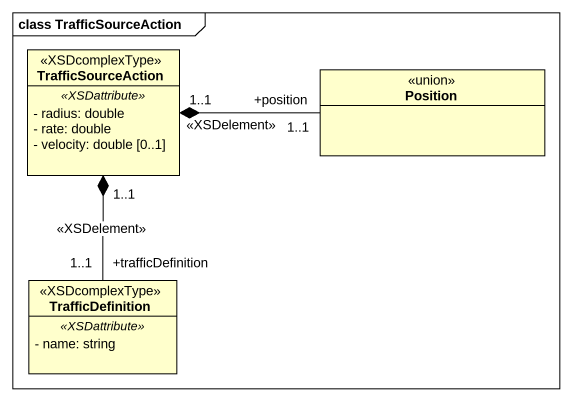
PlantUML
@startuml
mainframe class TrafficSourceAction
hide circle
hide empty members
skinparam classAttributeIconSize 0
class TrafficSourceAction <<XSDcomplexType>> {
  .. <<XSDattribute>> ..
  - radius: double
  - rate: double
  - velocity: double [0..1]
}
class Position <<union>>
class TrafficDefinition <<XSDcomplexType>> {
  .. <<XSDattribute>> ..
  - name: string
}
TrafficSourceAction "1..1" *-right- "+position\n1..1" Position : <<XSDelement>>
TrafficSourceAction "1..1" *-- "+trafficDefinition\n1..1" TrafficDefinition : <<XSDelement>>
@enduml
